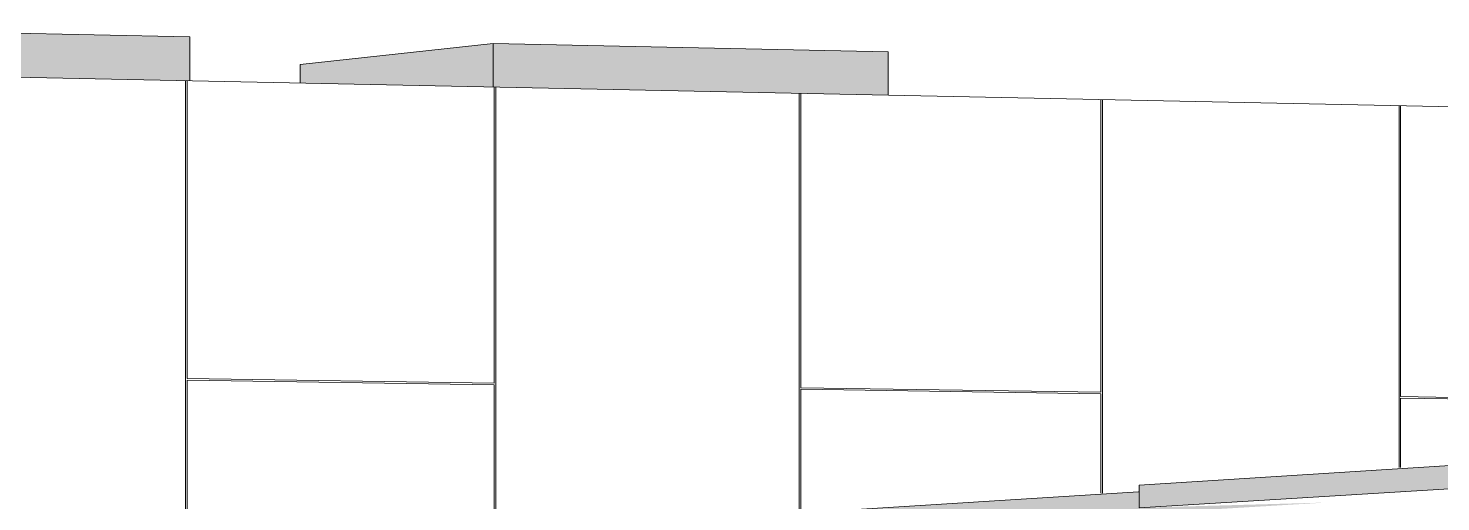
# Model space of a CAD drawing. Header units: inches. Extents: x 31213 to 31218, y -65 to 66.
# Drawn here: x 31214.5557 to 31214.6126, y 66.0269 to 66.046 of the extents above; entities that cross this region are included whole.
import ezdxf

# ---------------------------------------------------------------- set-up
doc = ezdxf.new("R2010")
doc.units = ezdxf.units.IN
doc.header["$MEASUREMENT"] = 0
for name, color, linetype, lineweight in [('A-ROOF', 132, 'Continuous', 13), ('A-WALL-PATT', 111, 'Continuous', 13), ('L-SITE-WALL', 31, 'Continuous', 13), ('M-EQPM', 50, 'Continuous', 9)]:
    doc.layers.add(name, color=color, linetype=linetype, lineweight=lineweight)

# ---------------------------------------------------------------- blocks, each defined once
blk = doc.blocks.new('FP_43-Looking North West')
at = {"layer": 'A-WALL-PATT', "lineweight": 9}
for p, q in [((-3323.318785, 66.024905), (-3323.318785, 66.043872)), ((-3323.31872, 66.031855), (-3323.31872, 66.04387)), ((-3323.306336, 66.03167), (-3323.306336, 66.043616)), ((-3323.306272, 66.025692), (-3323.306272, 66.043615)), ((-3323.294032, 66.026462), (-3323.294032, 66.043364)), ((-3323.293968, 66.031486), (-3323.293968, 66.043362)), ((-3323.281869, 66.031305), (-3323.281869, 66.043114)), ((-3323.281806, 66.027231), (-3323.281806, 66.043112)), ((-3323.269846, 66.028263), (-3323.269846, 66.042867)), ((-3323.269784, 66.031125), (-3323.269784, 66.042866)), ((-3323.306336, 66.03167), (-3323.31872, 66.031855)), ((-3323.31872, 66.031792), (-3323.306336, 66.031608)), ((-3323.31872, 66.024909), (-3323.31872, 66.031792)), ((-3323.306336, 66.025688), (-3323.306336, 66.031608)), ((-3323.281869, 66.031305), (-3323.293968, 66.031486)), ((-3323.293968, 66.031424), (-3323.281869, 66.031244)), ((-3323.293968, 66.026466), (-3323.293968, 66.031424)), ((-3323.281869, 66.027227), (-3323.281869, 66.031244)), ((-3323.257959, 66.030949), (-3323.269784, 66.031125)), ((-3323.269784, 66.031064), (-3323.257959, 66.030888)), ((-3323.269784, 66.028267), (-3323.269784, 66.031064))]:
    blk.add_line(p, q, dxfattribs=at)

msp = doc.modelspace()

# ---------------------------------------------------------------- hatches: boundary and pattern name
at = {"layer": 'A-ROOF', "lineweight": 5}
for points in [[(31214.600472, 66.026639), (31214.630458, 66.028467), (31214.630458, 66.029448), (31214.600472, 66.027557)], [(31214.519628, 66.021506), (31214.607996, 66.026851), (31214.600444, 66.026641), (31214.600444, 66.027286), (31214.519628, 66.022239)]]:
    msp.add_hatch(color=256, dxfattribs=at).paths.add_polyline_path(points, flags=0)
at = {"layer": 'M-EQPM', "lineweight": 5}
for points in [[(31214.562195, 66.043869), (31214.562195, 66.045643), (31214.545837, 66.045993), (31214.545837, 66.044205), (31214.549692, 66.044126)], [(31214.57442, 66.043618), (31214.57442, 66.045382), (31214.566644, 66.044523), (31214.566644, 66.04378), (31214.567188, 66.043769)], [(31214.590348, 66.043291), (31214.590348, 66.045042), (31214.57442, 66.045382), (31214.57442, 66.043618), (31214.581644, 66.04347)]]:
    msp.add_hatch(color=256, dxfattribs=at).paths.add_polyline_path(points, flags=0)

# ---------------------------------------------------------------- linework, layer by layer
at = {"layer": 'A-ROOF'}
for p, q in [((31214.600472, 66.027557), (31214.630458, 66.029448)), ((31214.630458, 66.028467), (31214.600472, 66.026639)), ((31214.600472, 66.027557), (31214.600472, 66.026639)), ((31214.519628, 66.022239), (31214.600444, 66.027286))]:
    msp.add_line(p, q, dxfattribs=at)
at = {"layer": 'L-SITE-WALL'}
msp.add_line((31214.6414, 66.042242), (31214.533085, 66.044466), dxfattribs=at)
at = {"layer": 'M-EQPM'}
for p, q in [((31214.545837, 66.045993), (31214.562195, 66.045643)), ((31214.562195, 66.043869), (31214.562195, 66.045643)), ((31214.566644, 66.044523), (31214.57442, 66.045382)), ((31214.57442, 66.045382), (31214.590348, 66.045042)), ((31214.57442, 66.043618), (31214.57442, 66.045382)), ((31214.590348, 66.043291), (31214.590348, 66.045042)), ((31214.566644, 66.044523), (31214.566644, 66.04378))]:
    msp.add_line(p, q, dxfattribs=at)

# ---------------------------------------------------------------- block references
at = {"layer": 'L-SITE-WALL', "lineweight": 9}
msp.add_blockref('FP_43-Looking North West', (34537.880803, 0), dxfattribs=at)

doc.saveas('drawing.dxf')
